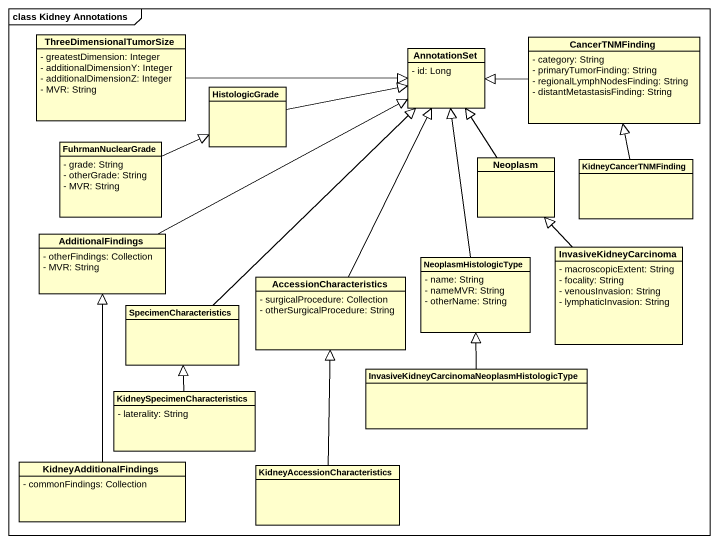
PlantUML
@startuml
mainframe class Kidney Annotations
hide circle
hide empty members
skinparam classAttributeIconSize 0
class ThreeDimensionalTumorSize {
  - greatestDimension: Integer
  - additionalDimensionY: Integer
  - additionalDimensionZ: Integer
  - MVR: String
}
class CancerTNMFinding {
  - category: String
  - primaryTumorFinding: String
  - regionalLymphNodesFinding: String
  - distantMetastasisFinding: String
}
class AnnotationSet {
  - id: Long
}
class HistologicGrade
class FuhrmanNuclearGrade {
  - grade: String
  - otherGrade: String
  - MVR: String
}
class Neoplasm
class KidneyCancerTNMFinding
class AdditionalFindings {
  - otherFindings: Collection
  - MVR: String
}
class NeoplasmHistologicType {
  - name: String
  - nameMVR: String
  - otherName: String
}
class InvasiveKidneyCarcinoma {
  - macroscopicExtent: String
  - focality: String
  - venousInvasion: String
  - lymphaticInvasion: String
}
class SpecimenCharacteristics
class AccessionCharacteristics {
  - surgicalProcedure: Collection
  - otherSurgicalProcedure: String
}
class "InvasiveKidneyCarcinomaNeoplasmHistologicType" as InvasiveKidneyCarcinomaNeopl
class "KidneySpecimenCharacteristics" as KidneySpecimenCharacteristic {
  - laterality: String
}
class KidneyAdditionalFindings {
  - commonFindings: Collection
}
class "KidneyAccessionCharacteristics" as KidneyAccessionCharacteristi
ThreeDimensionalTumorSize -right-|> AnnotationSet
CancerTNMFinding -left-|> AnnotationSet
HistologicGrade -right-|> AnnotationSet
FuhrmanNuclearGrade -right-|> HistologicGrade
Neoplasm -up-|> AnnotationSet
KidneyCancerTNMFinding -up-|> CancerTNMFinding
AdditionalFindings -right-|> AnnotationSet
NeoplasmHistologicType -up-|> AnnotationSet
InvasiveKidneyCarcinoma -up-|> Neoplasm
SpecimenCharacteristics -up-|> AnnotationSet
AccessionCharacteristics -up-|> AnnotationSet
InvasiveKidneyCarcinomaNeopl -up-|> NeoplasmHistologicType
KidneySpecimenCharacteristic -up-|> SpecimenCharacteristics
KidneyAdditionalFindings -up-|> AdditionalFindings
KidneyAccessionCharacteristi -up-|> AccessionCharacteristics
@enduml
